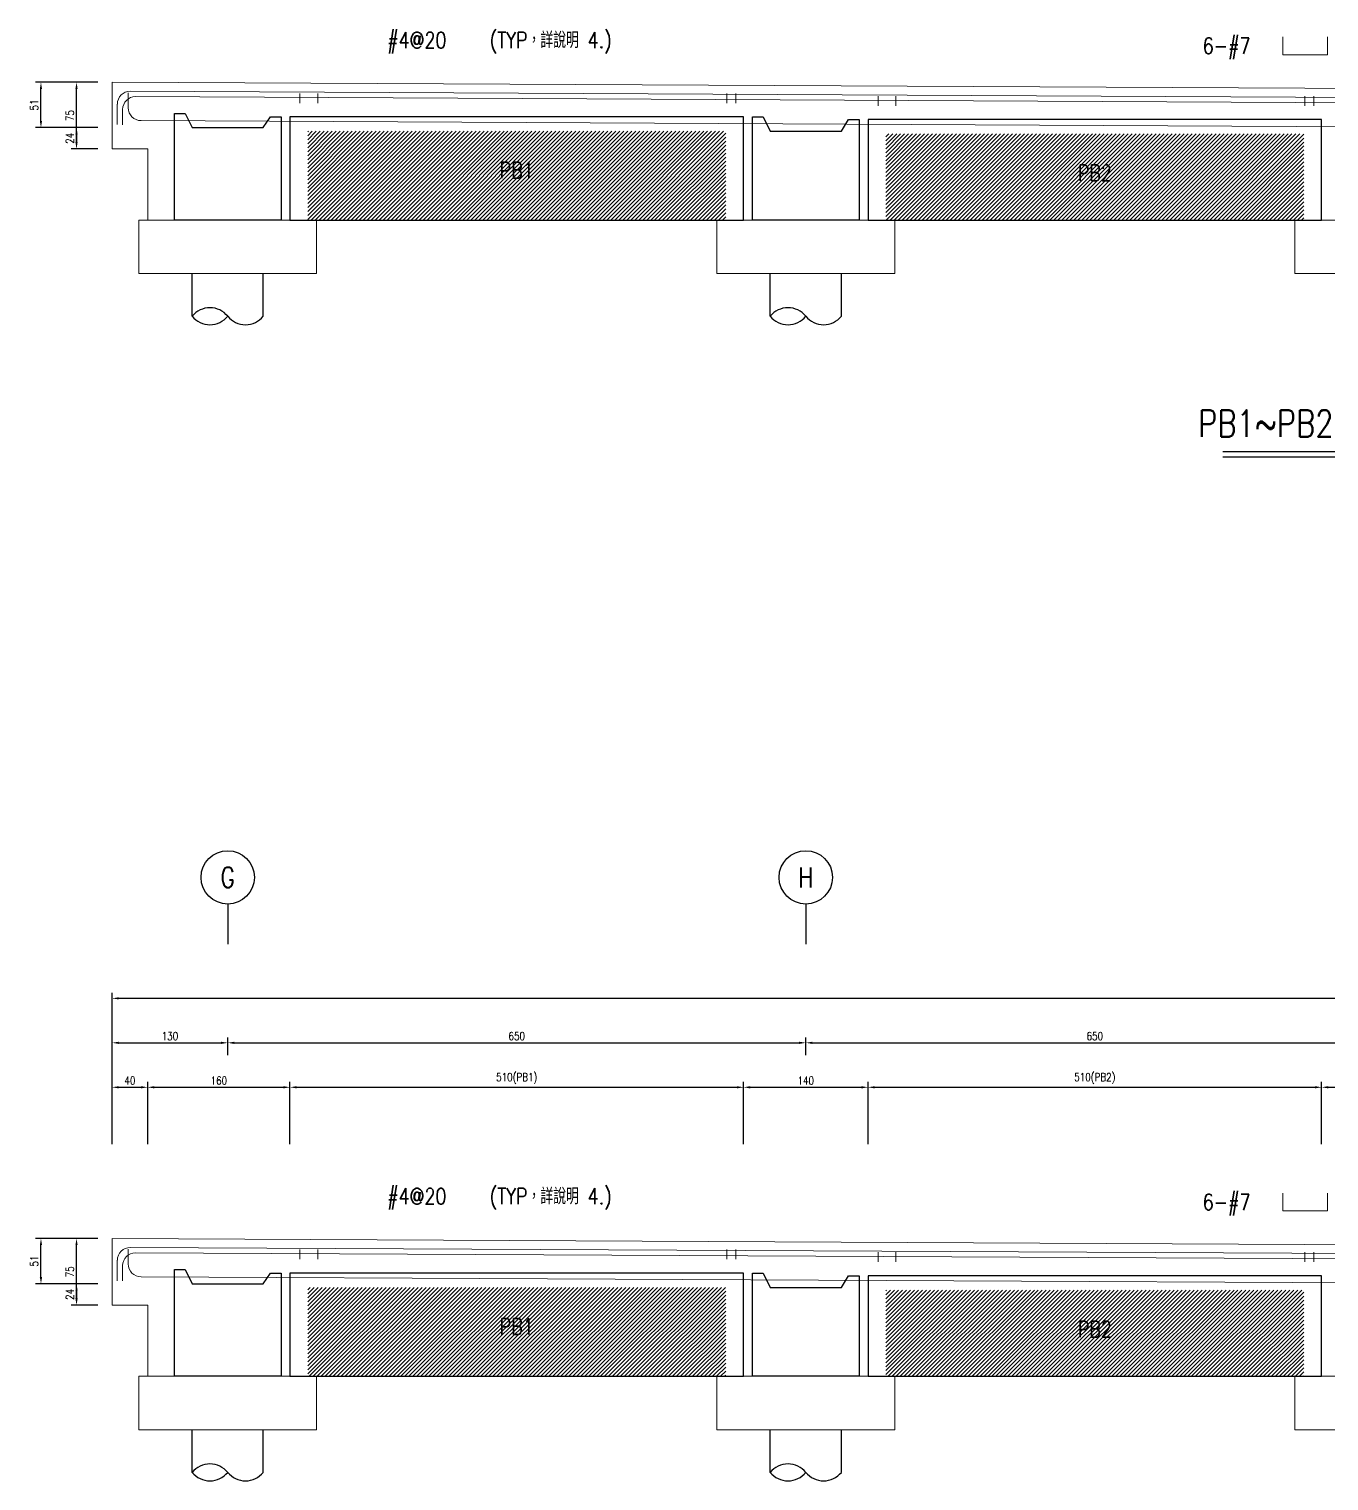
# Model space of a CAD drawing. Extents: x -4754 to 4976, y -23710 to 3841.
# Drawn here: x -359 to 1103, y -17017 to -15385 of the extents above; entities that cross this region are included whole.
import ezdxf
from ezdxf.enums import TextEntityAlignment as Align

# ---------------------------------------------------------------- set-up
doc = ezdxf.new("R2010")
doc.units = 0
doc.header["$LTSCALE"] = 3
doc.layers.get('0').update_dxf_attribs({"linetype": 'CONTINUOUS'})
doc.layers.add('HB_0', color=7, linetype='CONTINUOUS', transparency=0.5)
for name, color, linetype in [('HB_DIM', 1, 'CONTINUOUS'), ('HB_TXT_CTEXT', 2, 'CONTINUOUS'), ('鋼筋', 3, 'CONTINUOUS')]:
    doc.layers.add(name, color=color, linetype=linetype)
doc.styles.get("Standard").update_dxf_attribs({"font": 'ROMANS.shx', "width": 0.8, "bigfont": 'chineset.shx'})
doc.dimstyles.new('30', dxfattribs={"dimscale": 3, "dimtxt": 3, "dimasz": 2.5, "dimexe": 2, "dimexo": 2, "dimgap": 1, "dimtad": 1, "dimdsep": 46, "dimtxsty": 'Standard', "dimcen": 0, "dimclrd": 256, "dimclre": 256, "dimclrt": 2, "dimadec": 0, "dimazin": 0, "dimtfac": 1, "dimtix": 1, "dimtmove": 2, "dimatfit": 3, "dimfxl": 1, "dimtolj": 1, "dimtzin": 0, "dimarcsym": 0})

# ---------------------------------------------------------------- blocks, each defined once
blk = doc.blocks.new('pile_vertical_with_pilecap')
at = {"linetype": 'Continuous'}
for p, q in [((-40, -48.1), (-40, 0)), ((-40, -48.1), (-40, 0)), ((40, -48.1), (40, 0)), ((40, -48.1), (40, 0))]:
    blk.add_line(p, q, dxfattribs=at)
for centre, start, end in [((-20, -64.1), 38.718, 141.282), ((-20, -64.1), 38.718, 141.282), ((-20, -32), 218.718, 321.282), ((-20, -32), 218.718, 321.282), ((20, -32), 218.718, 321.282), ((20, -32), 218.718, 321.282)]:
    blk.add_arc(centre, 25.6, start, end, dxfattribs=at)
blk = doc.blocks.new('title_beam')
at = {"color": 3, "linetype": 'Continuous'}
blk.add_line((-241.2, 0), (241.2, 0), dxfattribs=at)
at = {"color": 1, "linetype": 'Continuous'}
blk.add_line((-241.2, -6), (241.2, -6), dxfattribs=at)
at = {"color": 3, "linetype": 'Continuous', "width": 0.8}
blk.add_attdef('TITLE', text='', height=30, dxfattribs=at).set_placement((0, 33), align=Align.MIDDLE)
at = {"linetype": 'Continuous', "width": 0.8}
blk.add_attdef('SCALE', text='', height=18, dxfattribs=at).set_placement((-40.6, -24), align=Align.MIDDLE)
blk.add_attdef('CM', (36.5, -33), '', height=18, dxfattribs=at)
blk = doc.blocks.new('*D281')
at = {"layer": 'HB_DIM', "linetype": 'Continuous', "lineweight": -2}
for p, q in [((-281.4, -15495.8), (-311.4, -15495.8)), ((-305.4, -15503.3), (-305.4, -15512.3)), ((-281.4, -15519.8), (-311.4, -15519.8))]:
    blk.add_line(p, q, dxfattribs=at)
at = {"layer": 'HB_DIM'}
for points in [[(-304.2, -15503.3), (-306.7, -15503.3), (-305.4, -15495.8)], [(-306.7, -15512.3), (-304.2, -15512.3), (-305.4, -15519.8)]]:
    blk.add_solid(points, dxfattribs=at)
at = {"layer": 'HB_DIM', "color": 2, "linetype": 'Continuous', "insert": (-312.9, -15507.8), "char_height": 9, "attachment_point": 5, "rotation": 90}
blk.add_mtext('\\A1;24', dxfattribs=at)
blk = doc.blocks.new('*D282')
at = {"layer": 'HB_DIM', "linetype": 'Continuous', "lineweight": -2}
for p, q in [((-281.4, -15444.8), (-311.4, -15444.8)), ((-305.4, -15512.3), (-305.4, -15452.3)), ((-281.4, -15519.8), (-311.4, -15519.8))]:
    blk.add_line(p, q, dxfattribs=at)
at = {"layer": 'HB_DIM'}
for points in [[(-304.2, -15452.3), (-306.7, -15452.3), (-305.4, -15444.8)], [(-306.7, -15512.3), (-304.2, -15512.3), (-305.4, -15519.8)]]:
    blk.add_solid(points, dxfattribs=at)
at = {"layer": 'HB_DIM', "color": 2, "linetype": 'Continuous', "insert": (-312.9, -15482.3), "char_height": 9, "attachment_point": 5, "rotation": 90}
blk.add_mtext('\\A1;75', dxfattribs=at)
blk = doc.blocks.new('*D290')
at = {"layer": 'HB_DIM', "linetype": 'Continuous', "lineweight": -2}
for p, q in [((-281.4, -15444.8), (-351.4, -15444.8)), ((-345.4, -15488.3), (-345.4, -15452.3)), ((-281.4, -15495.8), (-351.4, -15495.8))]:
    blk.add_line(p, q, dxfattribs=at)
at = {"layer": 'HB_DIM'}
for points in [[(-344.2, -15452.3), (-346.7, -15452.3), (-345.4, -15444.8)], [(-346.7, -15488.3), (-344.2, -15488.3), (-345.4, -15495.8)]]:
    blk.add_solid(points, dxfattribs=at)
at = {"layer": 'HB_DIM', "color": 2, "linetype": 'Continuous', "insert": (-352.9, -15470.3), "char_height": 9, "attachment_point": 5, "rotation": 90}
blk.add_mtext('\\A1;51', dxfattribs=at)
blk = doc.blocks.new('line_guide')
at = {"color": 4, "linetype": 'Continuous'}
blk.add_line((0, 0), (0, -45), dxfattribs=at)
blk.add_circle((0, 30), 30, dxfattribs=at)
at = {"color": 4, "linetype": 'Continuous', "width": 0.8}
blk.add_attdef('A', text='', height=22.5, dxfattribs=at).set_placement((0, 30), align=Align.MIDDLE)
blk = doc.blocks.new('*D291')
at = {"layer": 'HB_DIM', "linetype": 'Continuous', "lineweight": -2}
for p, q in [((-265.4, -16638.8), (-265.4, -16568.8)), ((-225.4, -16638.8), (-225.4, -16568.8)), ((-257.9, -16574.8), (-232.9, -16574.8))]:
    blk.add_line(p, q, dxfattribs=at)
at = {"layer": 'HB_DIM'}
for points in [[(-257.9, -16573.6), (-257.9, -16576.1), (-265.4, -16574.8)], [(-232.9, -16576.1), (-232.9, -16573.6), (-225.4, -16574.8)]]:
    blk.add_solid(points, dxfattribs=at)
at = {"layer": 'HB_DIM', "color": 2, "linetype": 'Continuous', "insert": (-245.4, -16567.3), "char_height": 9, "attachment_point": 5, "rotation": 0}
blk.add_mtext('\\A1;40', dxfattribs=at)
blk = doc.blocks.new('*D292')
at = {"layer": 'HB_DIM', "linetype": 'Continuous', "lineweight": -2}
for p, q in [((-225.4, -16638.8), (-225.4, -16568.8)), ((-65.4, -16638.8), (-65.4, -16568.8)), ((-217.9, -16574.8), (-72.9, -16574.8))]:
    blk.add_line(p, q, dxfattribs=at)
at = {"layer": 'HB_DIM'}
for points in [[(-217.9, -16573.6), (-217.9, -16576.1), (-225.4, -16574.8)], [(-72.9, -16576.1), (-72.9, -16573.6), (-65.4, -16574.8)]]:
    blk.add_solid(points, dxfattribs=at)
at = {"layer": 'HB_DIM', "color": 2, "linetype": 'Continuous', "insert": (-145.4, -16567.3), "char_height": 9, "attachment_point": 5, "rotation": 0}
blk.add_mtext('\\A1;160', dxfattribs=at)
blk = doc.blocks.new('*D293')
at = {"layer": 'HB_DIM', "linetype": 'Continuous', "lineweight": -2}
for p, q in [((-65.4, -16638.8), (-65.4, -16568.8)), ((444.6, -16638.8), (444.6, -16568.8)), ((-57.9, -16574.8), (437.1, -16574.8))]:
    blk.add_line(p, q, dxfattribs=at)
at = {"layer": 'HB_DIM'}
for points in [[(-57.9, -16573.6), (-57.9, -16576.1), (-65.4, -16574.8)], [(437.1, -16576.1), (437.1, -16573.6), (444.6, -16574.8)]]:
    blk.add_solid(points, dxfattribs=at)
at = {"layer": 'HB_DIM', "color": 2, "linetype": 'Continuous', "insert": (189.6, -16564.9), "char_height": 9, "attachment_point": 5, "rotation": 0}
blk.add_mtext('\\A1;510(PB1)', dxfattribs=at)
blk = doc.blocks.new('*D294')
at = {"layer": 'HB_DIM', "linetype": 'Continuous', "lineweight": -2}
for p, q in [((444.6, -16638.8), (444.6, -16568.8)), ((584.6, -16638.8), (584.6, -16568.8)), ((452.1, -16574.8), (577.1, -16574.8))]:
    blk.add_line(p, q, dxfattribs=at)
at = {"layer": 'HB_DIM'}
for points in [[(452.1, -16573.6), (452.1, -16576.1), (444.6, -16574.8)], [(577.1, -16576.1), (577.1, -16573.6), (584.6, -16574.8)]]:
    blk.add_solid(points, dxfattribs=at)
at = {"layer": 'HB_DIM', "color": 2, "linetype": 'Continuous', "insert": (514.6, -16567.3), "char_height": 9, "attachment_point": 5, "rotation": 0}
blk.add_mtext('\\A1;140', dxfattribs=at)
blk = doc.blocks.new('*D295')
at = {"layer": 'HB_DIM', "linetype": 'Continuous', "lineweight": -2}
for p, q in [((584.6, -16638.8), (584.6, -16568.8)), ((1094.6, -16638.8), (1094.6, -16568.8)), ((592.1, -16574.8), (1087.1, -16574.8))]:
    blk.add_line(p, q, dxfattribs=at)
at = {"layer": 'HB_DIM'}
for points in [[(592.1, -16573.6), (592.1, -16576.1), (584.6, -16574.8)], [(1087.1, -16576.1), (1087.1, -16573.6), (1094.6, -16574.8)]]:
    blk.add_solid(points, dxfattribs=at)
at = {"layer": 'HB_DIM', "color": 2, "linetype": 'Continuous', "insert": (839.6, -16564.9), "char_height": 9, "attachment_point": 5, "rotation": 0}
blk.add_mtext('\\A1;510(PB2)', dxfattribs=at)
blk = doc.blocks.new('*D296')
at = {"layer": 'HB_DIM', "linetype": 'Continuous', "lineweight": -2}
for p, q in [((1094.6, -16638.8), (1094.6, -16568.8)), ((1234.6, -16638.8), (1234.6, -16568.8)), ((1102.1, -16574.8), (1227.1, -16574.8))]:
    blk.add_line(p, q, dxfattribs=at)
at = {"layer": 'HB_DIM'}
for points in [[(1102.1, -16573.6), (1102.1, -16576.1), (1094.6, -16574.8)], [(1227.1, -16576.1), (1227.1, -16573.6), (1234.6, -16574.8)]]:
    blk.add_solid(points, dxfattribs=at)
at = {"layer": 'HB_DIM', "color": 2, "linetype": 'Continuous', "insert": (1164.6, -16567.3), "char_height": 9, "attachment_point": 5, "rotation": 0}
blk.add_mtext('\\A1;140', dxfattribs=at)
blk = doc.blocks.new('*D302')
at = {"layer": 'HB_DIM', "linetype": 'Continuous', "lineweight": -2}
for p, q in [((-281.4, -16795.8), (-311.4, -16795.8)), ((-305.4, -16803.3), (-305.4, -16812.3)), ((-281.4, -16819.8), (-311.4, -16819.8))]:
    blk.add_line(p, q, dxfattribs=at)
at = {"layer": 'HB_DIM'}
for points in [[(-304.2, -16803.3), (-306.7, -16803.3), (-305.4, -16795.8)], [(-306.7, -16812.3), (-304.2, -16812.3), (-305.4, -16819.8)]]:
    blk.add_solid(points, dxfattribs=at)
at = {"layer": 'HB_DIM', "color": 2, "linetype": 'Continuous', "insert": (-312.9, -16807.8), "char_height": 9, "attachment_point": 5, "rotation": 90}
blk.add_mtext('\\A1;24', dxfattribs=at)
blk = doc.blocks.new('*D303')
at = {"layer": 'HB_DIM', "linetype": 'Continuous', "lineweight": -2}
for p, q in [((-281.4, -16744.8), (-311.4, -16744.8)), ((-305.4, -16812.3), (-305.4, -16752.3)), ((-281.4, -16819.8), (-311.4, -16819.8))]:
    blk.add_line(p, q, dxfattribs=at)
at = {"layer": 'HB_DIM'}
for points in [[(-304.2, -16752.3), (-306.7, -16752.3), (-305.4, -16744.8)], [(-306.7, -16812.3), (-304.2, -16812.3), (-305.4, -16819.8)]]:
    blk.add_solid(points, dxfattribs=at)
at = {"layer": 'HB_DIM', "color": 2, "linetype": 'Continuous', "insert": (-312.9, -16782.3), "char_height": 9, "attachment_point": 5, "rotation": 90}
blk.add_mtext('\\A1;75', dxfattribs=at)
blk = doc.blocks.new('*D304')
at = {"layer": 'HB_DIM', "linetype": 'Continuous', "lineweight": -2}
for p, q in [((-265.4, -16638.8), (-265.4, -16468.8)), ((2714.6, -16653.8), (2714.6, -16468.8)), ((-257.9, -16474.8), (2707.1, -16474.8))]:
    blk.add_line(p, q, dxfattribs=at)
at = {"layer": 'HB_DIM'}
for points in [[(-257.9, -16473.6), (-257.9, -16476.1), (-265.4, -16474.8)], [(2707.1, -16476.1), (2707.1, -16473.6), (2714.6, -16474.8)]]:
    blk.add_solid(points, dxfattribs=at)
at = {"layer": 'HB_DIM', "color": 2, "linetype": 'Continuous', "insert": (1224.6, -16467.3), "char_height": 9, "attachment_point": 5, "rotation": 0}
blk.add_mtext('\\A1;2980', dxfattribs=at)
blk = doc.blocks.new('*D305')
at = {"layer": 'HB_DIM', "linetype": 'Continuous', "lineweight": -2}
for p, q in [((-265.4, -16638.8), (-265.4, -16518.8)), ((-135.4, -16538.8), (-135.4, -16518.8)), ((-257.9, -16524.8), (-142.9, -16524.8))]:
    blk.add_line(p, q, dxfattribs=at)
at = {"layer": 'HB_DIM'}
for points in [[(-257.9, -16523.6), (-257.9, -16526.1), (-265.4, -16524.8)], [(-142.9, -16526.1), (-142.9, -16523.6), (-135.4, -16524.8)]]:
    blk.add_solid(points, dxfattribs=at)
at = {"layer": 'HB_DIM', "color": 2, "linetype": 'Continuous', "insert": (-200.4, -16517.3), "char_height": 9, "attachment_point": 5, "rotation": 0}
blk.add_mtext('\\A1;130', dxfattribs=at)
blk = doc.blocks.new('*D306')
at = {"layer": 'HB_DIM', "linetype": 'Continuous', "lineweight": -2}
for p, q in [((-135.4, -16538.8), (-135.4, -16518.8)), ((514.6, -16538.8), (514.6, -16518.8)), ((-127.9, -16524.8), (507.1, -16524.8))]:
    blk.add_line(p, q, dxfattribs=at)
at = {"layer": 'HB_DIM'}
for points in [[(-127.9, -16523.6), (-127.9, -16526.1), (-135.4, -16524.8)], [(507.1, -16526.1), (507.1, -16523.6), (514.6, -16524.8)]]:
    blk.add_solid(points, dxfattribs=at)
at = {"layer": 'HB_DIM', "color": 2, "linetype": 'Continuous', "insert": (189.6, -16517.3), "char_height": 9, "attachment_point": 5, "rotation": 0}
blk.add_mtext('\\A1;650', dxfattribs=at)
blk = doc.blocks.new('*D307')
at = {"layer": 'HB_DIM', "linetype": 'Continuous', "lineweight": -2}
for p, q in [((514.6, -16538.8), (514.6, -16518.8)), ((1164.6, -16538.8), (1164.6, -16518.8)), ((522.1, -16524.8), (1157.1, -16524.8))]:
    blk.add_line(p, q, dxfattribs=at)
at = {"layer": 'HB_DIM'}
for points in [[(522.1, -16523.6), (522.1, -16526.1), (514.6, -16524.8)], [(1157.1, -16526.1), (1157.1, -16523.6), (1164.6, -16524.8)]]:
    blk.add_solid(points, dxfattribs=at)
at = {"layer": 'HB_DIM', "color": 2, "linetype": 'Continuous', "insert": (839.6, -16517.3), "char_height": 9, "attachment_point": 5, "rotation": 0}
blk.add_mtext('\\A1;650', dxfattribs=at)
blk = doc.blocks.new('*D311')
at = {"layer": 'HB_DIM', "linetype": 'Continuous', "lineweight": -2}
for p, q in [((-281.4, -16744.8), (-351.4, -16744.8)), ((-345.4, -16788.3), (-345.4, -16752.3)), ((-281.4, -16795.8), (-351.4, -16795.8))]:
    blk.add_line(p, q, dxfattribs=at)
at = {"layer": 'HB_DIM'}
for points in [[(-344.2, -16752.3), (-346.7, -16752.3), (-345.4, -16744.8)], [(-346.7, -16788.3), (-344.2, -16788.3), (-345.4, -16795.8)]]:
    blk.add_solid(points, dxfattribs=at)
at = {"layer": 'HB_DIM', "color": 2, "linetype": 'Continuous', "insert": (-352.9, -16770.3), "char_height": 9, "attachment_point": 5, "rotation": 90}
blk.add_mtext('\\A1;51', dxfattribs=at)

msp = doc.modelspace()

# ---------------------------------------------------------------- hatches: boundary and pattern name
at = {"layer": 'HB_0', "linetype": 'Continuous'}
h = msp.add_hatch(dxfattribs=at)
h.set_pattern_fill('ANSI31', color=256, style=0)
h.paths.add_polyline_path([(-45.427, -15499.802), (424.573, -15499.802), (424.573, -15599.802), (-45.427, -15599.802)], flags=17)
h = msp.add_hatch(dxfattribs=at)
h.set_pattern_fill('ANSI31', color=256, style=0)
h.paths.add_polyline_path([(604.573, -15502.802), (1074.573, -15502.802), (1074.573, -15599.802), (604.573, -15599.802)], flags=17)
h = msp.add_hatch(dxfattribs=at)
h.set_pattern_fill('ANSI31', color=256, style=0)
h.paths.add_polyline_path([(-45.427, -16799.802), (424.573, -16799.802), (424.573, -16899.802), (-45.427, -16899.802)], flags=17)
h = msp.add_hatch(dxfattribs=at)
h.set_pattern_fill('ANSI31', color=256, style=0)
h.paths.add_polyline_path([(604.573, -16802.802), (1074.573, -16802.802), (1074.573, -16899.802), (604.573, -16899.802)], flags=17)

# ---------------------------------------------------------------- linework, layer by layer
at = {"layer": 'HB_0', "lineweight": 5}
for points in [[(-225.427, -15599.802), (-225.427, -15519.802), (-265.427, -15519.802), (-265.427, -15444.802), (2714.573, -15459.802), (2714.573, -15599.802), (-225.427, -15599.802)], [(-225.427, -16899.802), (-225.427, -16819.802), (-265.427, -16819.802), (-265.427, -16744.802), (2714.573, -16759.802), (2714.573, -16899.802), (-225.427, -16899.802)]]:
    msp.add_lwpolyline(points, dxfattribs=at)
at = {"layer": 'HB_0', "color": 1, "linetype": 'Continuous'}
for points in [[(-195.427, -15599.802), (-195.427, -15479.802), (-183.427, -15479.802), (-175.427, -15495.802), (-95.427, -15495.802), (-87.427, -15483.802), (-75.427, -15483.802), (-75.427, -15599.802), (-195.427, -15599.802)], [(-65.427, -15599.802), (-45.427, -15599.802), (424.573, -15599.802), (444.573, -15599.802), (444.573, -15483.802), (424.573, -15483.802), (-45.427, -15483.802), (-65.427, -15483.802), (-65.427, -15599.802)], [(454.573, -15599.802), (454.573, -15483.802), (466.573, -15483.802), (474.573, -15499.802), (554.573, -15499.802), (562.573, -15486.802), (574.573, -15486.802), (574.573, -15599.802), (454.573, -15599.802)], [(584.573, -15599.802), (604.573, -15599.802), (1074.573, -15599.802), (1094.573, -15599.802), (1094.573, -15486.802), (1074.573, -15486.802), (604.573, -15486.802), (584.573, -15486.802), (584.573, -15599.802)], [(-195.427, -16899.802), (-195.427, -16779.802), (-183.427, -16779.802), (-175.427, -16795.802), (-95.427, -16795.802), (-87.427, -16783.802), (-75.427, -16783.802), (-75.427, -16899.802), (-195.427, -16899.802)], [(-65.427, -16899.802), (-45.427, -16899.802), (424.573, -16899.802), (444.573, -16899.802), (444.573, -16783.802), (424.573, -16783.802), (-45.427, -16783.802), (-65.427, -16783.802), (-65.427, -16899.802)], [(454.573, -16899.802), (454.573, -16783.802), (466.573, -16783.802), (474.573, -16799.802), (554.573, -16799.802), (562.573, -16786.802), (574.573, -16786.802), (574.573, -16899.802), (454.573, -16899.802)], [(584.573, -16899.802), (604.573, -16899.802), (1074.573, -16899.802), (1094.573, -16899.802), (1094.573, -16786.802), (1074.573, -16786.802), (604.573, -16786.802), (584.573, -16786.802), (584.573, -16899.802)]]:
    msp.add_lwpolyline(points, dxfattribs=at)
at = {"layer": 'HB_0', "lineweight": 5}
for points in [[(-235.427, -15659.802, -222.5), (-35.427, -15659.802, -222.5), (-35.427, -15599.802, -222.5), (-235.427, -15599.802, -222.5), (-235.427, -15659.802, -222.5)], [(414.573, -15659.802, -250), (614.573, -15659.802, -250), (614.573, -15599.802, -250), (414.573, -15599.802, -250), (414.573, -15659.802, -250)], [(1064.573, -15659.802, -250), (1264.573, -15659.802, -250), (1264.573, -15599.802, -250), (1064.573, -15599.802, -250), (1064.573, -15659.802, -250)], [(-235.427, -16959.802, -250), (-35.427, -16959.802, -250), (-35.427, -16899.802, -250), (-235.427, -16899.802, -250), (-235.427, -16959.802, -250)], [(414.573, -16959.802, -250), (614.573, -16959.802, -250), (614.573, -16899.802, -250), (414.573, -16899.802, -250), (414.573, -16959.802, -250)], [(1064.573, -16959.802, -250), (1264.573, -16959.802, -250), (1264.573, -16899.802, -250), (1064.573, -16899.802, -250), (1064.573, -16959.802, -250)]]:
    msp.add_polyline3d(points, dxfattribs=at)
at = {"layer": 'HB_DIM', "color": 1, "linetype": 'Continuous'}
for points in [[(-34.157, -15457.372, 0, 1.25, 0), (-24.157, -15447.372, 0, 0, 0), (25.843, -15397.372, 0, 0, 0), (43.843, -15397.372, 0, 0, 0)], [(933.112, -15493.834, 0, 1.25, 0), (933.112, -15478.834, 0, 0, 0), (933.112, -15403.834, 0, 0, 0), (951.112, -15403.834, 0, 0, 0)], [(-34.157, -16757.372, 0, 1.25, 0), (-24.157, -16747.372, 0, 0, 0), (25.843, -16697.372, 0, 0, 0), (43.843, -16697.372, 0, 0, 0)], [(933.112, -16793.834, 0, 1.25, 0), (933.112, -16778.834, 0, 0, 0), (933.112, -16703.834, 0, 0, 0), (951.112, -16703.834, 0, 0, 0)]]:
    msp.add_lwpolyline(points, format="xyseb", dxfattribs=at)
at = {"layer": 'HB_TXT_CTEXT', "lineweight": 5}
for points in [[(1051.112, -15393.834, -37.62), (1051.112, -15413.834, -37.62), (1101.112, -15413.834, -37.62), (1101.112, -15393.834, -37.62)], [(1051.112, -16693.834, -37.62), (1051.112, -16713.834, -37.62), (1101.112, -16713.834, -37.62), (1101.112, -16693.834, -37.62)]]:
    msp.add_polyline3d(points, dxfattribs=at)
at = {"layer": '鋼筋', "lineweight": 5}
for p, q in [((-247.23, -15456.783, -37.62), (-247.314, -15473.402, -37.62)), ((-247.23, -15456.783, -22.572), (-247.314, -15473.402, -22.572)), ((-247.23, -15456.783, -7.524), (-247.314, -15473.402, -7.524)), ((-247.23, -15456.783, 7.524), (-247.314, -15473.402, 7.524)), ((-247.23, -15456.783, 22.572), (-247.314, -15473.402, 22.572)), ((-247.23, -15456.783, 37.62), (-247.314, -15473.402, 37.62)), ((-244.987, -15454.905, -37.12), (2708.523, -15469.771, -37.12)), ((-244.987, -15454.905, -24.747), (2708.523, -15469.771, -24.747)), ((-244.987, -15454.905, -12.373), (2708.523, -15469.771, -12.373)), ((-244.987, -15454.905), (2708.523, -15469.771)), ((-244.987, -15454.905, 12.373), (2708.523, -15469.771, 12.373)), ((-244.987, -15454.905, 24.747), (2708.523, -15469.771, 24.747)), ((-244.987, -15454.905, 37.12), (2708.523, -15469.771, 37.12)), ((-54.157, -15457.372, -36.57), (-54.157, -15457.372, 36.57)), ((-34.157, -15457.372, -36.57), (-34.157, -15457.372, 36.57)), ((425.843, -15457.372, -36.57), (425.843, -15457.372, 36.57)), ((435.843, -15457.372, -36.57), (435.843, -15457.372, 36.57)), ((-259.666, -15492.441, -37.12), (-259.55, -15469.321, -37.12)), ((-259.666, -15492.441, -24.747), (-259.55, -15469.321, -24.747)), ((-259.666, -15492.441, -12.373), (-259.55, -15469.321, -12.373)), ((-259.666, -15492.441), (-259.55, -15469.321)), ((-259.666, -15492.441, 12.373), (-259.55, -15469.321, 12.373)), ((-259.666, -15492.441, 24.747), (-259.55, -15469.321, 24.747)), ((-259.666, -15492.441, 37.12), (-259.55, -15469.321, 37.12)), ((-253.666, -15492.471, -37.12), (-253.58, -15475.352, -37.12)), ((-253.666, -15492.471, 37.12), (-253.58, -15475.352, 37.12)), ((-239.017, -15460.935, -37.12), (2708.493, -15475.771, -37.12)), ((-239.017, -15460.935, 37.12), (2708.493, -15475.771, 37.12)), ((-54.157, -15460.547, 39.745), (-54.157, -15468.167, 39.745)), ((-54.157, -15468.18, -33.427), (-54.157, -15462.792, -38.815)), ((-34.157, -15460.547, 39.745), (-34.157, -15468.167, 39.745)), ((-34.157, -15468.18, -33.427), (-34.157, -15462.792, -38.815)), ((425.843, -15460.547, 39.745), (425.843, -15468.167, 39.745)), ((425.843, -15468.18, -33.427), (425.843, -15462.792, -38.815)), ((435.843, -15460.547, 39.745), (435.843, -15468.167, 39.745)), ((435.843, -15468.18, -33.427), (435.843, -15462.792, -38.815)), ((595.843, -15460.372, -36.23), (595.843, -15460.372, 36.23)), ((595.843, -15463.547, 39.405), (595.843, -15471.167, 39.405)), ((595.843, -15471.18, -33.087), (595.843, -15465.792, -38.475)), ((615.843, -15460.372, -36.23), (615.843, -15460.372, 36.23)), ((615.843, -15463.547, 39.405), (615.843, -15471.167, 39.405)), ((615.843, -15471.18, -33.087), (615.843, -15465.792, -38.475)), ((1075.843, -15460.372, -36.23), (1075.843, -15460.372, 36.23)), ((1075.843, -15463.547, 39.405), (1075.843, -15471.167, 39.405)), ((1075.843, -15471.18, -33.087), (1075.843, -15465.792, -38.475)), ((1085.843, -15460.372, -36.23), (1085.843, -15460.372, 36.23)), ((1085.843, -15463.547, 39.405), (1085.843, -15471.167, 39.405)), ((1085.843, -15471.18, -33.087), (1085.843, -15465.792, -38.475)), ((-232.897, -15487.965, -37.62), (2682.124, -15502.638, -37.62)), ((-232.897, -15487.965, -22.572), (2682.124, -15502.638, -22.572)), ((-232.897, -15487.965, -7.524), (2682.124, -15502.638, -7.524)), ((-232.897, -15487.965, 7.524), (2682.124, -15502.638, 7.524)), ((-232.897, -15487.965, 22.572), (2682.124, -15502.638, 22.572)), ((-232.897, -15487.965, 37.62), (2682.124, -15502.638, 37.62)), ((-247.23, -16756.783, -37.62), (-247.314, -16773.402, -37.62)), ((-247.23, -16756.783, -22.572), (-247.314, -16773.402, -22.572)), ((-247.23, -16756.783, -7.524), (-247.314, -16773.402, -7.524)), ((-247.23, -16756.783, 7.524), (-247.314, -16773.402, 7.524)), ((-247.23, -16756.783, 22.572), (-247.314, -16773.402, 22.572)), ((-247.23, -16756.783, 37.62), (-247.314, -16773.402, 37.62)), ((-244.987, -16754.905, -37.12), (2708.523, -16769.771, -37.12)), ((-244.987, -16754.905, -24.747), (2708.523, -16769.771, -24.747)), ((-244.987, -16754.905, -12.373), (2708.523, -16769.771, -12.373)), ((-244.987, -16754.905), (2708.523, -16769.771)), ((-244.987, -16754.905, 12.373), (2708.523, -16769.771, 12.373)), ((-244.987, -16754.905, 24.747), (2708.523, -16769.771, 24.747)), ((-244.987, -16754.905, 37.12), (2708.523, -16769.771, 37.12)), ((-239.017, -16760.935, -37.12), (2708.493, -16775.771, -37.12)), ((-239.017, -16760.935, 37.12), (2708.493, -16775.771, 37.12)), ((-54.157, -16757.372, -36.57), (-54.157, -16757.372, 36.57)), ((-54.157, -16760.547, 39.745), (-54.157, -16768.167, 39.745)), ((-54.157, -16768.18, -33.427), (-54.157, -16762.792, -38.815)), ((-34.157, -16757.372, -36.57), (-34.157, -16757.372, 36.57)), ((-34.157, -16760.547, 39.745), (-34.157, -16768.167, 39.745)), ((-34.157, -16768.18, -33.427), (-34.157, -16762.792, -38.815)), ((425.843, -16757.372, -36.57), (425.843, -16757.372, 36.57)), ((425.843, -16760.547, 39.745), (425.843, -16768.167, 39.745)), ((425.843, -16768.18, -33.427), (425.843, -16762.792, -38.815)), ((435.843, -16757.372, -36.57), (435.843, -16757.372, 36.57)), ((435.843, -16760.547, 39.745), (435.843, -16768.167, 39.745)), ((435.843, -16768.18, -33.427), (435.843, -16762.792, -38.815)), ((595.843, -16760.372, -36.23), (595.843, -16760.372, 36.23)), ((595.843, -16763.547, 39.405), (595.843, -16771.167, 39.405)), ((595.843, -16771.18, -33.087), (595.843, -16765.792, -38.475)), ((615.843, -16760.372, -36.23), (615.843, -16760.372, 36.23)), ((615.843, -16763.547, 39.405), (615.843, -16771.167, 39.405)), ((615.843, -16771.18, -33.087), (615.843, -16765.792, -38.475)), ((1075.843, -16760.372, -36.23), (1075.843, -16760.372, 36.23)), ((1075.843, -16763.547, 39.405), (1075.843, -16771.167, 39.405)), ((1075.843, -16771.18, -33.087), (1075.843, -16765.792, -38.475)), ((1085.843, -16760.372, -36.23), (1085.843, -16760.372, 36.23)), ((1085.843, -16763.547, 39.405), (1085.843, -16771.167, 39.405)), ((1085.843, -16771.18, -33.087), (1085.843, -16765.792, -38.475)), ((-259.666, -16792.441, -37.12), (-259.55, -16769.321, -37.12)), ((-259.666, -16792.441, -24.747), (-259.55, -16769.321, -24.747)), ((-259.666, -16792.441, -12.373), (-259.55, -16769.321, -12.373)), ((-259.666, -16792.441), (-259.55, -16769.321)), ((-259.666, -16792.441, 12.373), (-259.55, -16769.321, 12.373)), ((-259.666, -16792.441, 24.747), (-259.55, -16769.321, 24.747)), ((-259.666, -16792.441, 37.12), (-259.55, -16769.321, 37.12)), ((-253.666, -16792.471, -37.12), (-253.58, -16775.352, -37.12)), ((-253.666, -16792.471, 37.12), (-253.58, -16775.352, 37.12)), ((-232.897, -16787.965, -37.62), (2682.124, -16802.638, -37.62)), ((-232.897, -16787.965, -22.572), (2682.124, -16802.638, -22.572)), ((-232.897, -16787.965, -7.524), (2682.124, -16802.638, -7.524)), ((-232.897, -16787.965, 7.524), (2682.124, -16802.638, 7.524)), ((-232.897, -16787.965, 22.572), (2682.124, -16802.638, 22.572)), ((-232.897, -16787.965, 37.62), (2682.124, -16802.638, 37.62))]:
    msp.add_line(p, q, dxfattribs=at)
at = {"layer": '鋼筋', "lineweight": 5, "extrusion": (0, 0, -1)}
for centre in [(245.06, -15469.394, 37.12), (245.06, -15469.394, 24.747), (245.06, -15469.394, 12.373), (245.06, -15469.394), (245.06, -15469.394, -12.373), (245.06, -15469.394, -24.747), (245.06, -15469.394, -37.12), (239.09, -15475.425, 37.12), (239.09, -15475.425, -37.12), (245.06, -16769.394, 37.12), (245.06, -16769.394, 24.747), (245.06, -16769.394, 12.373), (245.06, -16769.394), (245.06, -16769.394, -12.373), (245.06, -16769.394, -24.747), (245.06, -16769.394, -37.12), (239.09, -16775.425, 37.12), (239.09, -16775.425, -37.12)]:
    msp.add_arc(centre, 14.49, 0.288399, 90.288399, dxfattribs=at)
at = {"layer": '鋼筋', "lineweight": 5, "extrusion": (1, -3.67394e-16, 0)}
for centre in [(-15460.547, -36.57, -54.157), (-15460.547, -36.57, -34.157), (-15460.547, -36.57, 425.843), (-15460.547, -36.57, 435.843), (-16760.547, -36.57, -54.157), (-16760.547, -36.57, -34.157), (-16760.547, -36.57, 425.843), (-16760.547, -36.57, 435.843)]:
    msp.add_arc(centre, 3.175, 225, 0, dxfattribs=at)
at = {"layer": '鋼筋', "lineweight": 5, "extrusion": (1, -3.67394e-16, 4.08144e-36)}
for centre in [(-15460.547, 36.57, -54.157), (-15460.547, 36.57, -34.157), (-15460.547, 36.57, 425.843), (-15460.547, 36.57, 435.843), (-16760.547, 36.57, -54.157), (-16760.547, 36.57, -34.157), (-16760.547, 36.57, 425.843), (-16760.547, 36.57, 435.843)]:
    msp.add_arc(centre, 3.175, 0, 90, dxfattribs=at)
at = {"layer": '鋼筋', "lineweight": 5}
for centre in [(-232.824, -15473.475, -37.62), (-232.824, -15473.475, -22.572), (-232.824, -15473.475, -7.524), (-232.824, -15473.475, 7.524), (-232.824, -15473.475, 22.572), (-232.824, -15473.475, 37.62), (-232.824, -16773.475, -37.62), (-232.824, -16773.475, -22.572), (-232.824, -16773.475, -7.524), (-232.824, -16773.475, 7.524), (-232.824, -16773.475, 22.572), (-232.824, -16773.475, 37.62)]:
    msp.add_arc(centre, 14.49, 179.711601, 269.711601, dxfattribs=at)
at = {"layer": '鋼筋', "lineweight": 5, "extrusion": (1, -3.67394e-16, -4.93038e-32)}
for centre in [(-15463.547, -36.23, 595.843), (-15463.547, -36.23, 615.843), (-15463.547, -36.23, 1075.843), (-15463.547, -36.23, 1085.843), (-16763.547, -36.23, 595.843), (-16763.547, -36.23, 615.843), (-16763.547, -36.23, 1075.843), (-16763.547, -36.23, 1085.843)]:
    msp.add_arc(centre, 3.175, 225, 0, dxfattribs=at)
at = {"layer": '鋼筋', "lineweight": 5, "extrusion": (1, -3.67394e-16, 2.4727e-36)}
for centre in [(-15463.547, 36.23, 595.843), (-15463.547, 36.23, 615.843), (-15463.547, 36.23, 1075.843), (-15463.547, 36.23, 1085.843), (-16763.547, 36.23, 595.843), (-16763.547, 36.23, 615.843), (-16763.547, 36.23, 1075.843), (-16763.547, 36.23, 1085.843)]:
    msp.add_arc(centre, 3.175, 0, 90, dxfattribs=at)

# ---------------------------------------------------------------- block references
at = {"layer": 'HB_0', "linetype": 'Continuous'}
for p in [(-135.427, -15659.802, -222.5), (514.573, -15659.802, -250), (-135.427, -16959.802, -250), (514.573, -16959.802, -250)]:
    msp.add_blockref('pile_vertical_with_pilecap', p, dxfattribs=at)
for p, values in [((-135.427, -16368.802), {'A': 'G'}), ((514.573, -16368.802), {'A': 'H'})]:
    msp.add_blockref('line_guide', p, dxfattribs=at).add_auto_attribs(values)
at = {"layer": 'HB_TXT_CTEXT', "linetype": 'Continuous'}
msp.add_blockref('title_beam', (1224.573, -15859.802), dxfattribs=at).add_auto_attribs({'TITLE': 'PB1~PB2~PB3~PB4~PB5梁配筋詳圖', 'SCALE': '1:60', 'CM': 'cm'})

# ---------------------------------------------------------------- texts
at = {"layer": 'HB_TXT_CTEXT', "linetype": 'Continuous', "width": 0.8}
for s, p in [('#4@20    (TYP，詳說明 4.)', (43.843, -15397.372, -36.57)), (' 6-#7', (951.112, -15403.834, -37.62)), ('#4@20    (TYP，詳說明 4.)', (43.843, -16697.372, -36.57)), (' 6-#7', (951.112, -16703.834, -37.62))]:
    msp.add_text(s, height=18, dxfattribs=at).set_placement(p, align=Align.MIDDLE_LEFT)
for s, p in [('PB1', (189.573, -15543.802)), ('PB2', (839.573, -15546.802)), ('PB1', (189.573, -16843.802)), ('PB2', (839.573, -16846.802))]:
    msp.add_text(s, height=18, dxfattribs=at).set_placement(p, align=Align.MIDDLE)

# ---------------------------------------------------------------- dimensions: what is measured, and where the dimension line sits
at = {"layer": 'HB_DIM', "linetype": 'Continuous'}
for base, p1, p2, angle, override, picture, middle in [((-345.427, -15444.802), (-275.427, -15495.802), (-275.427, -15444.802), 90, {"dimtad": 4, "dimdec": 0, "dimpost": '<>'}, '*D290', (-352.927, -15470.302)), ((-305.427, -15444.802), (-275.427, -15519.802), (-275.427, -15444.802), 90, {"dimtad": 4, "dimdec": 0, "dimpost": '<>'}, '*D282', (-312.927, -15482.302)), ((-305.427, -15519.802), (-275.427, -15495.802), (-275.427, -15519.802), 90, {"dimtad": 4, "dimdec": 0, "dimpost": '<>'}, '*D281', (-312.927, -15507.802)), ((2714.573, -16474.802), (-265.427, -16644.802), (2714.573, -16659.802), 0, {"dimdec": 0, "dimpost": '<>'}, '*D304', (1224.573, -16467.302)), ((-135.427, -16524.802), (-265.427, -16644.802), (-135.427, -16544.802, -1619), 0, {"dimdec": 0, "dimpost": '<>'}, '*D305', (-200.427, -16517.302)), ((514.573, -16524.802), (-135.427, -16544.802, -1619), (514.573, -16544.802, -969), 0, {"dimdec": 0, "dimpost": '<>'}, '*D306', (189.573, -16517.302)), ((1164.573, -16524.802), (514.573, -16544.802, -969), (1164.573, -16544.802, -319), 0, {"dimdec": 0, "dimpost": '<>'}, '*D307', (839.573, -16517.302)), ((-225.427, -16574.802), (-265.427, -16644.802), (-225.427, -16644.802, 40), 0, {"dimdec": 0, "dimpost": '<>'}, '*D291', (-245.427, -16567.302)), ((-65.427, -16574.802), (-225.427, -16644.802, 40), (-65.427, -16644.802), 0, {"dimdec": 0, "dimpost": '<>'}, '*D292', (-145.427, -16567.302)), ((584.573, -16574.802), (444.573, -16644.802), (584.573, -16644.802), 0, {"dimdec": 0, "dimpost": '<>'}, '*D294', (514.573, -16567.302)), ((1234.573, -16574.802), (1094.573, -16644.802), (1234.573, -16644.802), 0, {"dimdec": 0, "dimpost": '<>'}, '*D296', (1164.573, -16567.302)), ((-345.427, -16744.802), (-275.427, -16795.802), (-275.427, -16744.802), 90, {"dimtad": 4, "dimdec": 0, "dimpost": '<>'}, '*D311', (-352.927, -16770.302)), ((-305.427, -16744.802), (-275.427, -16819.802), (-275.427, -16744.802), 90, {"dimtad": 4, "dimdec": 0, "dimpost": '<>'}, '*D303', (-312.927, -16782.302)), ((-305.427, -16819.802), (-275.427, -16795.802), (-275.427, -16819.802), 90, {"dimtad": 4, "dimdec": 0, "dimpost": '<>'}, '*D302', (-312.927, -16807.802))]:
    dim = msp.add_linear_dim(base=base, p1=p1, p2=p2, angle=angle, dimstyle='30', override=override, dxfattribs=at)
    dim.commit()
    dim.dimension.update_dxf_attribs({"geometry": picture, "text_midpoint": middle})
for base, p1, p2, text, picture, middle in [((444.573, -16574.802), (-65.427, -16644.802), (444.573, -16644.802), '<>(PB1)', '*D293', (189.573, -16564.944)), ((1094.573, -16574.802), (584.573, -16644.802), (1094.573, -16644.802), '<>(PB2)', '*D295', (839.573, -16564.944))]:
    dim = msp.add_linear_dim(base=base, p1=p1, p2=p2, angle=0, text=text, dimstyle='30', override={"dimdec": 0, "dimpost": '<>'}, dxfattribs=at)
    dim.commit()
    dim.dimension.update_dxf_attribs({"geometry": picture, "text_midpoint": middle})

doc.saveas('drawing.dxf')
